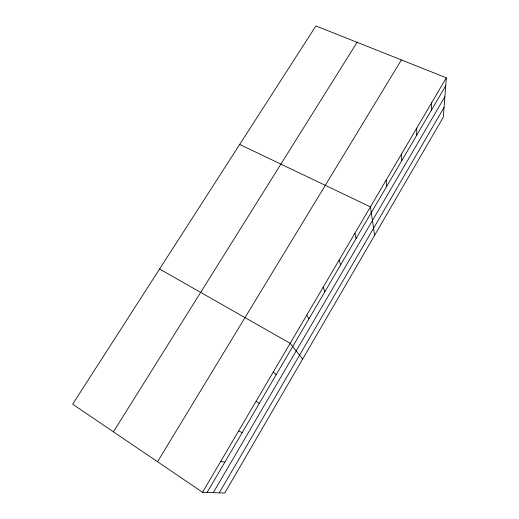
<?xml version="1.0" encoding="UTF-8"?>
<svg xmlns="http://www.w3.org/2000/svg" width="519" height="519" viewBox="0 0 519 519"><rect width="100%" height="100%" fill="white"/><g stroke="black" fill="none" stroke-linecap="round" stroke-linejoin="round"><path stroke-width="0.78" d="M416.686 135.264L416.744 128.122M431.328 110.32L431.665 102.749M446.346 77.798L443.297 117.216L224.733 493.05L202.553 492.265L72.654 404.184L315.902 25.95L446.346 77.798L202.553 492.265M219.252 492.855L444.056 107.381M213.264 492.641L444.88 96.709M207.087 492.427L445.73 85.778M157.536 461.741L401.395 59.932M113.427 431.827L357.091 42.318M220.711 461.391L224.818 462.208M238.545 431.075L242.237 432.528M239.687 144.457L370.417 206.88L374.621 235.308M159.586 269.017L290.166 343.319L302.629 359.096M256.055 401.304L259.357 403.36M273.26 372.052L276.173 374.699M306.774 315.078L308.954 318.841M323.097 287.331L324.926 291.626M339.141 260.058L340.633 264.859M354.912 233.245L356.079 238.539M386.123 180.177L386.661 186.425M401.563 153.929L401.797 160.631"/></g></svg>
